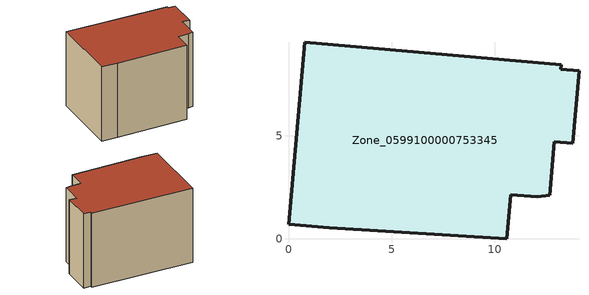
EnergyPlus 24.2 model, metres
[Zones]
Zone_0599100000753345
 floor ground (C_G): 12.89,4.71 12.68,2.11 12.07,2.05 10.78,2.13 10.59,0 1.99,0.52 0,0.71 0.79,9.53 13.22,8.44 13.22,8.23 14.09,8.14 13.79,4.63 z0
 wall outside (C_F): 13.22,8.23 13.22,8.44 0.79,9.53 0,0.71 1.99,0.52 10.59,0 10.78,2.13 12.07,2.05 12.68,2.11 12.89,4.71 13.79,4.63 14.09,8.14 13.22,8.23 z0:9.4
 roof outside (C_R): 12.68,2.11 12.89,4.71 13.79,4.63 14.09,8.14 13.22,8.23 13.22,8.44 0.79,9.53 0,0.71 1.99,0.52 10.59,0 10.78,2.13 12.07,2.05 z9.4
[BUILDING]
Pand.0599100000753345: North Axis=0; Terrain=City; Loads Convergence Tolerance Value=0.04; Temperature Convergence Tolerance Value=0.4; Solar Distribution=FullExterior; Maximum Number of Warmup Days=25; Minimum Number of Warmup Days=1
[Site:Location]
Rotterdam.The.Hague.AP_ZH_NLD Design_Conditions: Latitude=51.96; Longitude=4.45; Time Zone=1; Elevation=-4.5
[SITE:GROUNDTEMPERATURE:BUILDINGSURFACE]
18, 18, 18, 18, 18, 18, 18, 18, 18, 18, 18, 18
[MATERIAL] Thermal Absorptance=0.9; Solar Absorptance=0.7; Visible Absorptance=0.7
Name | Roughness | Thickness | Conductivity | Density | Specific Heat
G.TC.2006-2014 | MediumSmooth | 0.15 | 0.06 | 540 | 1210
F.TC.2006-2014 | Rough | 0.3 | 0.12 | 1920 | 840
R.TC.2006-2014 | MediumRough | 0.2 | 0.08 | 1500 | 1000
[CONSTRUCTION]
C_G: G.TC.2006-2014
C_F: F.TC.2006-2014
C_R: R.TC.2006-2014
[ZONE]
Zone_0599100000753345: Type=1; Multiplier=1; Ceiling Height=Autocalculate; Volume=Autocalculate; Floor Area=autocalculate; Part of Total Floor Area=Yes
[ZONEINFILTRATION:DESIGNFLOWRATE]
Infil_Zone_0599100000753345: Zone or ZoneList or Space or SpaceList=Zone_0599100000753345; Schedule=AlwaysOn; Design Flow Rate Calculation Method=Flow/Area; Flow Rate per Floor Area=0.0015; Constant Term Coefficient=1; Temperature Term Coefficient=0; Velocity Term Coefficient=0; Velocity Squared Term Coefficient=0
[HVACTEMPLATE:ZONE:IDEALLOADSAIRSYSTEM]
Zone_0599100000753345: Maximum Heating Supply Air Temperature=50; Minimum Cooling Supply Air Temperature=13; Maximum Heating Supply Air Humidity Ratio=0.0156; Minimum Cooling Supply Air Humidity Ratio=0.0077; Heating Limit=NoLimit; Cooling Limit=NoLimit; Dehumidification Control Type=ConstantSensibleHeatRatio; Cooling Sensible Heat Ratio=0.7; Dehumidification Setpoint=60; Humidification Control Type=None; Humidification Setpoint=30; Outdoor Air Method=None; Outdoor Air Flow Rate per Person=0.00944; Outdoor Air Flow Rate per Zone Floor Area=0; Outdoor Air Flow Rate per Zone=0; Demand Controlled Ventilation Type=None; Outdoor Air Economizer Type=NoEconomizer; Heat Recovery Type=None; Sensible Heat Recovery Effectiveness=0.7; Latent Heat Recovery Effectiveness=0.65
[ZONECONTROL:THERMOSTAT]
ThermostatControl_Zone_0599100000753345: Zone or ZoneList=Zone_0599100000753345; Control Type Schedule=DualSetpointControlType; Control 1=Thermostat_Zone_0599100000753345; Temperature Difference Between Cutout And Setpoint=0
[THERMOSTATSETPOINT:DUALSETPOINT]
Thermostat_Zone_0599100000753345: Heating Setpoint Temperature Schedule=HeatingSetpoint_Zone_0599100000753345; Cooling Setpoint Temperature Schedule=CoolingSetpoint_Zone_0599100000753345
[SCHEDULE:COMPACT]
HeatingSetpoint_Zone_0599100000753345: Through: 12/31, For: AllDays, Until: 24:00, 21
CoolingSetpoint_Zone_0599100000753345: Through: 12/31, For: AllDays, Until: 24:00, 24
DualSetpointControlType: Through: 12/31, For: AllDays, Until: 24:00, 4
AlwaysOn: Through: 12/31, For: AllDays, Until: 24:00, 1
